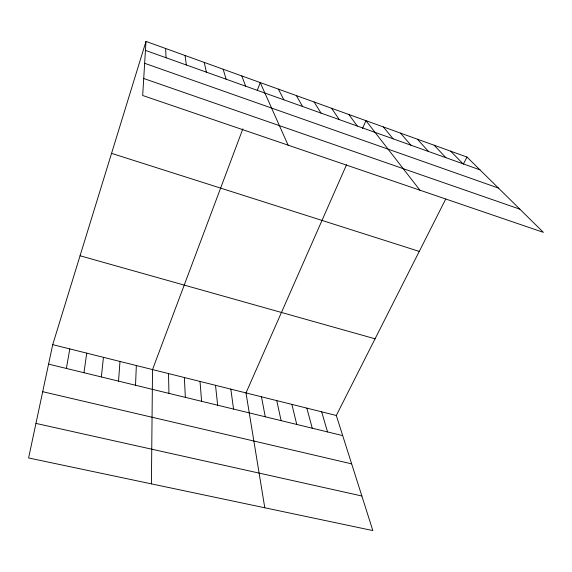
<?xml version="1.0" encoding="UTF-8"?>
<svg xmlns="http://www.w3.org/2000/svg" width="572" height="572" viewBox="0 0 572 572"><rect width="100%" height="100%" fill="white"/><g stroke="black" fill="none" stroke-linecap="round" stroke-linejoin="round"><path stroke-width="0.86" d="M151.408 483.862L152.524 369.576L242.871 128.807M135.528 385.256L136.343 365.537M145.989 41.427L142.678 95.495L543.4 232.361L466.966 157.05L145.989 41.427L52.717 344.651L28.6 457.957L372.83 530.573L336.307 415.479L445.681 199.156M118.54 381.124L119.991 361.454M101.351 376.948L103.453 357.321M83.962 372.722L86.729 353.146M66.373 368.447L69.82 348.92M257.207 90.605L260.224 82.575L288.109 145.166M346.532 164.75L245.996 392.928L264.786 507.779M362.469 128.578L365.958 120.663L419.919 190.183M463.406 164.1L466.966 157.05M35.957 423.409L361.854 495.988M42.707 391.698L351.658 463.863M48.577 364.121L342.692 435.607M52.717 344.651L336.307 415.479M80.051 255.777L375.075 338.81M111.561 153.36L419.262 251.408M143.722 78.5L519.869 209.173M144.652 63.299L498.455 188.074M145.438 50.386L479.958 169.848M450.657 151.172L463.034 163.806M434.134 145.224L445.895 157.686M417.41 139.203L428.535 151.48M400.479 133.097L410.939 145.202M383.326 126.92L393.114 138.832M348.884 114.514L357.285 126.04M331.596 108.287L339.289 119.612M314.092 101.98L321.056 113.099M296.36 95.595L302.581 106.506M278.407 89.132L283.855 99.814M241.799 75.94L245.653 86.172M223.137 69.219L226.154 79.208M321.65 411.819L327.549 431.924M306.842 408.122L312.24 428.206M291.877 404.383L296.754 424.445M204.225 62.405L206.392 72.151M276.748 400.607L281.102 420.634M261.454 396.789L265.272 416.788M230.831 389.139L233.555 409.08M185.071 55.505L186.358 64.993M215.501 385.306L217.667 405.219M200.014 381.438L201.609 401.315M184.356 377.527L185.364 397.368M165.658 48.513L166.037 57.743M168.525 373.573L168.94 393.379"/></g></svg>
